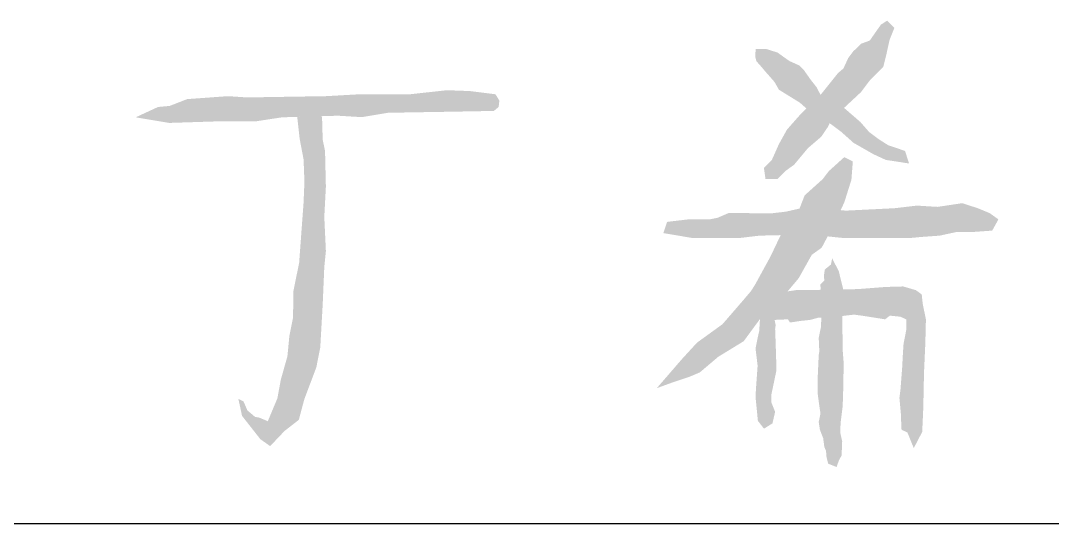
# Model space of a CAD drawing. Extents: x 5066963 to 5185393, y -485691 to -238129.
# Drawn here: x 5162728 to 5163959, y -355834 to -355234 of the extents above; entities that cross this region are included whole.
import ezdxf

# ---------------------------------------------------------------- set-up
doc = ezdxf.new("R2010")
doc.units = 0
doc.header["$LTSCALE"] = 1000
doc.header["$MEASUREMENT"] = 0
doc.layers.get('0').update_dxf_attribs({"linetype": 'CONTINUOUS'})
doc.layers.add('HATCH', color=8, linetype='CONTINUOUS')

msp = doc.modelspace()

# ---------------------------------------------------------------- hatches: boundary and pattern name
at = {"layer": 'HATCH'}
h = msp.add_hatch(color=0, dxfattribs=at)
h.paths.add_polyline_path([(5163729.7, -355355.2), (5163714.3, -355341.9), (5163710.3, -355338.5), (5163694.9, -355352.8), (5163693.1, -355356.7), (5163706.8, -355366.9), (5163721.7, -355380.2), (5163745.2, -355393.6), (5163760.1, -355400.5), (5163774, -355402.6), (5163787.9, -355404.8), (5163783.1, -355389.8), (5163762.8, -355382.9), (5163751.1, -355375.4), (5163740.4, -355367.4)])
h.paths.add_polyline_path([(5163710.3, -355338.5), (5163706.6, -355335.5), (5163697.6, -355329.6), (5163682.8, -355323.7), (5163682.3, -355322.9), (5163669.7, -355335), (5163665.4, -355339.2), (5163675.8, -355348.8), (5163691.8, -355355.7), (5163693.1, -355356.7), (5163694.9, -355352.8)])
h.paths.add_polyline_path([(5163741.9, -355304.6), (5163757.1, -355289.5), (5163760.9, -355274.3), (5163764.7, -355257.2), (5163770.4, -355243), (5163761.8, -355234.4), (5163754.3, -355239.2), (5163747.6, -355248.7), (5163741, -355258.2), (5163730.5, -355262), (5163721, -355271.4), (5163715.3, -355279), (5163709.6, -355291.4), (5163703, -355297.1), (5163691.6, -355311.3), (5163682.3, -355322.9), (5163682.8, -355323.7), (5163697.6, -355329.6), (5163706.6, -355335.5), (5163710.3, -355338.5), (5163719.1, -355330.3), (5163730.4, -355319.8)])
h.paths.add_polyline_path([(5163671, -355305.6), (5163662, -355292.8), (5163657.2, -355288), (5163645.4, -355282.7), (5163638.5, -355277.9), (5163631, -355272.5), (5163617.7, -355268.3), (5163604.9, -355268.3), (5163604.3, -355277.3), (5163605.7, -355282.7), (5163610.8, -355288.5), (5163617.9, -355296.8), (5163627.4, -355307.6), (5163632.6, -355316.8), (5163657.7, -355332.3), (5163665.4, -355339.2), (5163669.7, -355335), (5163682.3, -355322.9), (5163677.4, -355313.6)])
h.paths.add_polyline_path([(5163691.1, -355361.1), (5163693.1, -355356.7), (5163691.8, -355355.7), (5163675.8, -355348.8), (5163665.4, -355339.2), (5163658.7, -355345.7), (5163642.2, -355364.4), (5163632.7, -355381.5), (5163624.2, -355400.5), (5163614.7, -355410), (5163616.6, -355423.3), (5163630.8, -355423.3), (5163640.3, -355413.8), (5163650.8, -355406.2), (5163667.1, -355386.6), (5163683, -355373)])
h.paths.add_polyline_path([(5163719.1, -355424.2), (5163720.8, -355402.2), (5163710.6, -355397.2), (5163692.1, -355413.9), (5163684.9, -355423.4), (5163663.3, -355442.8), (5163657.2, -355458.5), (5163666.3, -355456.5), (5163706.3, -355460.4), (5163710.6, -355451.2)])
h.paths.add_polyline_path([(5163706.3, -355460.4), (5163666.3, -355456.5), (5163657.2, -355458.5), (5163656.3, -355460.9), (5163634.7, -355490.2), (5163667.8, -355489.3), (5163690.8, -355491.7), (5163698.8, -355476.5)])
h.paths.add_polyline_path([(5163894.5, -355471.4), (5163884.1, -355464), (5163869.9, -355458.1), (5163851.3, -355452.1), (5163821.9, -355456.5), (5163797.2, -355455), (5163770.7, -355458.1), (5163712.5, -355461), (5163706.3, -355460.4), (5163698.8, -355476.5), (5163690.8, -355491.7), (5163711, -355493.8), (5163749.8, -355493.8), (5163787.1, -355493.8), (5163803.5, -355492.3), (5163824.4, -355490.8), (5163845.3, -355486.3), (5163866.2, -355486.3), (5163887.1, -355484.8)])
h.paths.add_polyline_path([(5163656.3, -355460.9), (5163657.2, -355458.5), (5163641.1, -355462.2), (5163623.7, -355464.2), (5163596.2, -355464), (5163581.2, -355464), (5163572.3, -355464), (5163559.5, -355469.5), (5163549.9, -355471.4), (5163524.5, -355471.4), (5163499.2, -355474.4), (5163494.7, -355487.8), (5163530.5, -355493.8), (5163584.2, -355493.8), (5163609.6, -355490.8), (5163634.7, -355490.2)])
h.paths.add_polyline_path([(5163671.8, -355513.7), (5163683.6, -355505.2), (5163690.8, -355491.7), (5163667.8, -355489.3), (5163634.7, -355490.2), (5163622.7, -355515.4), (5163604.2, -355549.2), (5163599.3, -355556.9), (5163589.8, -355568.1), (5163565.3, -355596.4), (5163534.9, -355618.4), (5163516.3, -355638.7), (5163486.9, -355672.7), (5163506.1, -355665.7), (5163526.4, -355658.9), (5163538.2, -355653.9), (5163560.2, -355635.3), (5163590.6, -355616.7), (5163611, -355588.9), (5163641.3, -355559.3), (5163656.3, -355541.4)])
h.paths.add_polyline_path([(5163709.3, -355554.8), (5163688.3, -355555.2), (5163682.4, -355555.4), (5163682.8, -355563), (5163683.3, -355573.7), (5163682.8, -355583.6), (5163683.2, -355588.7), (5163694.6, -355588.1), (5163700.3, -355587.5), (5163708.2, -355586.6), (5163708.1, -355580)])
h.paths.add_polyline_path([(5163704, -355533.1), (5163696.1, -355517.9), (5163694.7, -355525.2), (5163687.4, -355531.2), (5163686.3, -355538.4), (5163686.8, -355544.4), (5163682.1, -355549.1), (5163682.4, -355555.4), (5163688.3, -355555.2), (5163709.3, -355554.8)])
h.paths.add_polyline_path([(5163682.8, -355563), (5163682.4, -355555.4), (5163666.1, -355555.8), (5163652.8, -355555.8), (5163643, -355557.3), (5163641.3, -355559.3), (5163611, -355588.9), (5163610, -355590.3), (5163609.1, -355604.6), (5163607.2, -355612.8), (5163604.7, -355625.5), (5163607.2, -355645.7), (5163605.3, -355672.3), (5163604.7, -355683.1), (5163606.6, -355702.1), (5163607.5, -355711.6), (5163614.8, -355721), (5163624.9, -355714.7), (5163628.1, -355700.8), (5163623.7, -355690), (5163623.7, -355679.9), (5163629.4, -355652.7), (5163629.4, -355640.6), (5163628.7, -355618.5), (5163628.1, -355602), (5163628.7, -355597.6), (5163627.5, -355591.3), (5163643.3, -355590.6), (5163645.9, -355594.4), (5163658.5, -355592.5), (5163669.9, -355591.3), (5163679.4, -355588.7), (5163683.2, -355588.7), (5163682.8, -355583.6), (5163683.3, -355573.7)])
h.paths.add_polyline_path([(5163803, -355560.9), (5163796, -355555.8), (5163780.8, -355551.4), (5163759.9, -355552), (5163735.2, -355553.9), (5163726.3, -355554.6), (5163709.3, -355554.8), (5163708.1, -355580), (5163708.2, -355586.6), (5163722.3, -355585), (5163731.4, -355586.2), (5163759.3, -355590.6), (5163765, -355586.2), (5163777.6, -355587.5), (5163784.6, -355590.7), (5163784.6, -355602.9), (5163781.3, -355620), (5163780.5, -355632.1), (5163779.7, -355647.6), (5163777.6, -355674.8), (5163776.4, -355684.3), (5163778.3, -355705.2), (5163778.3, -355709), (5163778.9, -355722.3), (5163785.9, -355725.5), (5163793.5, -355744.2), (5163803.6, -355724.8), (5163804.9, -355695.1), (5163805.7, -355654.9), (5163807.3, -355619.1), (5163808, -355590.6), (5163804.2, -355572.3)])
h.paths.add_polyline_path([(5163708.2, -355586.6), (5163700.3, -355587.5), (5163694.6, -355588.1), (5163683.2, -355588.7), (5163682.8, -355599.5), (5163680.1, -355612.8), (5163680.8, -355628.7), (5163680.1, -355633.3), (5163678.8, -355661.9), (5163678.8, -355678.5), (5163680.4, -355690.9), (5163682.2, -355702.9), (5163680.1, -355713), (5163681.5, -355722.3), (5163685.4, -355732.2), (5163686.8, -355742.8), (5163688.8, -355747.5), (5163689.4, -355754.8), (5163691.4, -355762.7), (5163701.4, -355766.7), (5163704, -355759.4), (5163707.4, -355752.8), (5163708.1, -355736.1), (5163705.7, -355725.2), (5163706.3, -355713.2), (5163708.7, -355693.9), (5163709.3, -355675.2), (5163709.9, -355642.7), (5163708.7, -355627.6)])
h = msp.add_hatch(color=0, dxfattribs=at)
h.paths.add_polyline_path([(5163299.1, -355329.8), (5163294.4, -355322.2), (5163264, -355318.4), (5163236.4, -355317.4), (5163192.8, -355322.2), (5163132.9, -355322.2), (5163092.1, -355324.5), (5163059.8, -355325), (5162998.1, -355326), (5162975.2, -355324.5), (5162954.4, -355326), (5162926.6, -355328), (5162905.8, -355336.1), (5162891.8, -355337.4), (5162865.2, -355349.7), (5162905, -355356.4), (5162963.9, -355354.5), (5163008.5, -355354.5), (5163039.9, -355349.7), (5163072.2, -355348.8), (5163106.4, -355347.8), (5163135.1, -355349.5), (5163145.3, -355347.8), (5163166.1, -355344.3), (5163207, -355343.6), (5163237.4, -355343.1), (5163292.5, -355342.1), (5163298.2, -355337.4)])
h.paths.add_polyline_path([(5163087.5, -355348.3), (5163072.2, -355348.8), (5163057.9, -355349.2), (5163060.8, -355375.3), (5163065.5, -355400), (5163066.5, -355426.6), (5163065.5, -355451.2), (5163063.6, -355476.9), (5163060.2, -355523.2), (5163053.2, -355557.5), (5163053, -355588.3), (5163048.5, -355610.8), (5163046.2, -355634.7), (5163038.4, -355662.3), (5163034.2, -355684.9), (5163025.9, -355704.7), (5163020.2, -355718.4), (5163013.9, -355733.5), (5163025.6, -355741.8), (5163042.7, -355723.8), (5163059.8, -355710.5), (5163066.4, -355685.8), (5163080.7, -355647.9), (5163085.4, -355624.1), (5163088.3, -355572.9), (5163090.2, -355528.3), (5163092.1, -355509.3), (5163090.2, -355468.5), (5163092.1, -355432.5), (5163091.1, -355389.8), (5163088.3, -355376.5)])
h.paths.add_polyline_path([(5163022.8, -355712.1), (5163012.3, -355707.7), (5163007.7, -355707), (5162998.5, -355699.3), (5162993.8, -355688.5), (5162987.7, -355685.5), (5162992.1, -355705.8), (5162998.5, -355713.9), (5163013.9, -355733.5), (5163020.2, -355718.4)])

# ---------------------------------------------------------------- linework, layer by layer
msp.add_line((5160924.1, -355833.9), (5166424.1, -355833.9))

doc.saveas('drawing.dxf')
